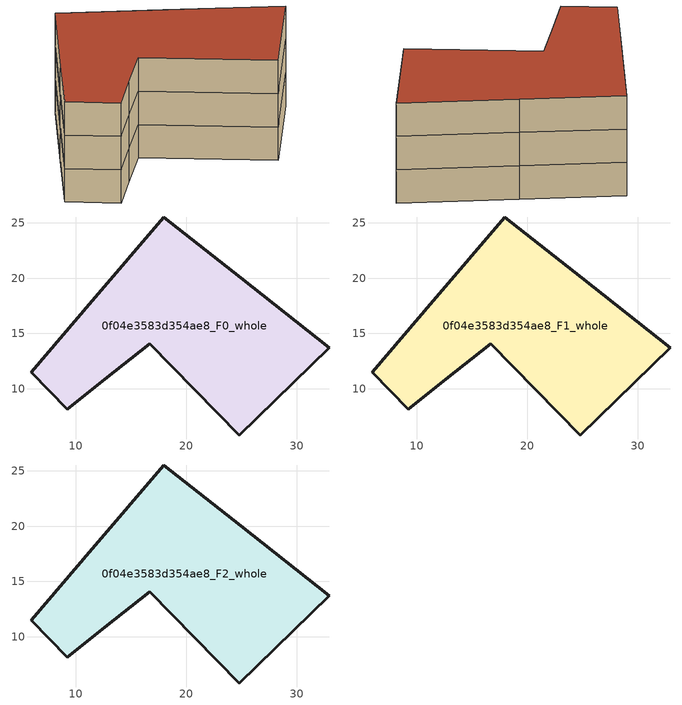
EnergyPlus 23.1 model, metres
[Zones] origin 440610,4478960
0f04e3583d354ae8_F0_whole
 floor ground (EU_floor_Construction): 24.9,20.02 32.92,13.71 24.79,5.8 16.66,14.05 12.6,10.83 9.23,8.11 5.95,11.47 11.47,17.94 17.93,25.53 z0
 wall outside (EU_wall_Construction): 32.92,13.71 24.9,20.02 17.93,25.53 11.47,17.94 5.95,11.47 9.23,8.11 12.6,10.83 16.66,14.05 24.79,5.8 32.92,13.71 z0:3
0f04e3583d354ae8_F1_whole
 floor to 0f04e3583d354ae8_F0_whole (EU_floor_Construction): 24.9,20.02 32.92,13.71 24.79,5.8 16.66,14.05 12.6,10.83 9.23,8.11 5.95,11.47 11.47,17.94 17.93,25.53 z3
 wall outside (EU_wall_Construction): 32.92,13.71 24.9,20.02 17.93,25.53 11.47,17.94 5.95,11.47 9.23,8.11 12.6,10.83 16.66,14.05 24.79,5.8 32.92,13.71 z3:6
0f04e3583d354ae8_F2_whole
 floor to 0f04e3583d354ae8_F1_whole (EU_floor_Construction): 24.9,20.02 32.92,13.71 24.79,5.8 16.66,14.05 12.6,10.83 9.23,8.11 5.95,11.47 11.47,17.94 17.93,25.53 z6
 wall outside (EU_wall_Construction): 32.92,13.71 24.9,20.02 17.93,25.53 11.47,17.94 5.95,11.47 9.23,8.11 12.6,10.83 16.66,14.05 24.79,5.8 32.92,13.71 z6:9
 roof outside (EU_roof_Construction): 32.92,13.71 24.9,20.02 17.93,25.53 11.47,17.94 5.95,11.47 9.23,8.11 12.6,10.83 16.66,14.05 24.79,5.8 z9
[Building]
EU S2 Campaign: North Axis=0; Terrain=City; Solar Distribution=FullExterior
[Site:Location]
Madrid: Latitude=40.5; Longitude=-3.5; Time Zone=1; Elevation=609
[SizingPeriod:WeatherFileDays]
AnnualSizingPeriod: Begin Month=1; Begin Day of Month=1; End Month=12; End Day of Month=31; Day of Week for Start Day=Monday; Use Weather File Daylight Saving Period=No; Use Weather File Rain and Snow Indicators=No
[MATERIAL]
EU_InternalMass_Material: Roughness=MediumRough; Thickness=0.1; Conductivity=1; Density=1800; Specific Heat=900; Thermal Absorptance=0.9; Solar Absorptance=0.7; Visible Absorptance=0.7
[MATERIAL:NOMASS] Roughness=MediumRough; Thermal Absorptance=0.9; Solar Absorptance=0.7; Visible Absorptance=0.7
Name | Thermal Resistance
EU_wall_NoMass | 0.419739
EU_roof_NoMass | 0.352165
EU_floor_NoMass | 0.608284
[CONSTRUCTION]
EU_wall_Construction: EU_wall_NoMass
EU_roof_Construction: EU_roof_NoMass
EU_floor_Construction: EU_floor_NoMass
EU_InternalMass_Construction: EU_InternalMass_Material
[ZONE] Type=1; Multiplier=1; Ceiling Height=autocalculate; Volume=722.865; Floor Area=autocalculate; Part of Total Floor Area=Yes
0f04e3583d354ae8_F0_whole; 0f04e3583d354ae8_F1_whole; 0f04e3583d354ae8_F2_whole
[INTERNALMASS] Construction=EU_InternalMass_Construction; Surface Area=240.955
Name | Zone or ZoneList
0f04e3583d354ae8_F0_whole_EU_InternalMass | 0f04e3583d354ae8_F0_whole
0f04e3583d354ae8_F1_whole_EU_InternalMass | 0f04e3583d354ae8_F1_whole
0f04e3583d354ae8_F2_whole_EU_InternalMass | 0f04e3583d354ae8_F2_whole
[OTHEREQUIPMENT] Fuel Type=Electricity; Design Level Calculation Method=Watts/Area; Power per Zone Floor Area=1; Fraction Latent=0; Fraction Radiant=0; Fraction Lost=0; Carbon Dioxide Generation Rate=0; EndUse Subcategory=EU_Step8_InternalGains
Name | Zone or ZoneList or Space or SpaceList | Schedule
EU_Step8_InternalGain_0f04e3583d354ae8_F0_whole_f000 | 0f04e3583d354ae8_F0_whole | EU_Step8_GainSchedule_0f04e3583d354ae8_F0_whole_f000
EU_Step8_InternalGain_0f04e3583d354ae8_F1_whole_f000 | 0f04e3583d354ae8_F1_whole | EU_Step8_GainSchedule_0f04e3583d354ae8_F1_whole_f000
EU_Step8_InternalGain_0f04e3583d354ae8_F2_whole_f000 | 0f04e3583d354ae8_F2_whole | EU_Step8_GainSchedule_0f04e3583d354ae8_F2_whole_f000
[ZONEVENTILATION:DESIGNFLOWRATE] Schedule=EU_AlwaysOn; Design Flow Rate Calculation Method=AirChanges/Hour; Air Changes per Hour=0.703302; Ventilation Type=Natural; Fan Pressure Rise=0; Fan Total Efficiency=1; Constant Term Coefficient=1; Temperature Term Coefficient=0; Velocity Term Coefficient=0; Velocity Squared Term Coefficient=0; Minimum Indoor Temperature=-100; Maximum Indoor Temperature=100; Delta Temperature=-100; Minimum Outdoor Temperature=-100; Maximum Outdoor Temperature=100; Maximum Wind Speed=40
Name | Zone or ZoneList or Space or SpaceList
EU_ConstantAir_0f04e3583d354ae8_F0_whole | 0f04e3583d354ae8_F0_whole
EU_ConstantAir_0f04e3583d354ae8_F1_whole | 0f04e3583d354ae8_F1_whole
EU_ConstantAir_0f04e3583d354ae8_F2_whole | 0f04e3583d354ae8_F2_whole
[HVACTEMPLATE:THERMOSTAT] Constant Heating Setpoint=20; Constant Cooling Setpoint=50
EU_HeatOnly_0f04e3583d354ae8_F0_whole; EU_HeatOnly_0f04e3583d354ae8_F1_whole; EU_HeatOnly_0f04e3583d354ae8_F2_whole
[HVACTEMPLATE:ZONE:IDEALLOADSAIRSYSTEM] System Availability Schedule=EU_AlwaysOn; Maximum Heating Supply Air Temperature=50; Minimum Cooling Supply Air Temperature=13; Maximum Heating Supply Air Humidity Ratio=0.0156; Minimum Cooling Supply Air Humidity Ratio=0.0077; Heating Limit=NoLimit; Cooling Limit=NoLimit; Heating Availability Schedule=EU_AlwaysOn; Cooling Availability Schedule=EU_CoolingOff; Dehumidification Control Type=ConstantSensibleHeatRatio; Cooling Sensible Heat Ratio=0.7; Dehumidification Setpoint=60; Humidification Control Type=None; Humidification Setpoint=30; Outdoor Air Method=None; Outdoor Air Flow Rate per Person=0.00944; Outdoor Air Flow Rate per Zone Floor Area=0; Outdoor Air Flow Rate per Zone=0; Demand Controlled Ventilation Type=None; Outdoor Air Economizer Type=NoEconomizer; Heat Recovery Type=None; Sensible Heat Recovery Effectiveness=0.7; Latent Heat Recovery Effectiveness=0.65
Name | Template Thermostat
0f04e3583d354ae8_F0_whole | EU_HeatOnly_0f04e3583d354ae8_F0_whole
0f04e3583d354ae8_F1_whole | EU_HeatOnly_0f04e3583d354ae8_F1_whole
0f04e3583d354ae8_F2_whole | EU_HeatOnly_0f04e3583d354ae8_F2_whole
[SIZING:ZONE] Zone Cooling Design Supply Air Temperature Input Method=SupplyAirTemperature; Zone Cooling Design Supply Air Temperature=13; Zone Heating Design Supply Air Temperature Input Method=SupplyAirTemperature; Zone Heating Design Supply Air Temperature=50; Zone Cooling Design Supply Air Humidity Ratio=0.008; Zone Heating Design Supply Air Humidity Ratio=0.008; Cooling Design Air Flow Method=DesignDay; Cooling Design Air Flow Rate=0; Cooling Minimum Air Flow per Zone Floor Area=0.000762; Cooling Minimum Air Flow=0; Cooling Minimum Air Flow Fraction=0.2; Heating Design Air Flow Method=DesignDay; Heating Design Air Flow Rate=0; Heating Maximum Air Flow per Zone Floor Area=0.002032; Heating Maximum Air Flow=0.141576; Heating Maximum Air Flow Fraction=0.3; Account for Dedicated Outdoor Air System=No; Dedicated Outdoor Air System Control Strategy=NeutralSupplyAir; Dedicated Outdoor Air Low Setpoint Temperature for Design=autosize; Dedicated Outdoor Air High Setpoint Temperature for Design=autosize; Zone Load Sizing Method=Sensible Load Only No Latent Load; Zone Latent Cooling Design Supply Air Humidity Ratio Input Method=HumidityRatioDifference; Zone Cooling Design Supply Air Humidity Ratio Difference=0.005; Zone Latent Heating Design Supply Air Humidity Ratio Input Method=HumidityRatioDifference; Zone Humidification Design Supply Air Humidity Ratio Difference=0.005
0f04e3583d354ae8_F0_whole; 0f04e3583d354ae8_F1_whole; 0f04e3583d354ae8_F2_whole
[SCHEDULE:CONSTANT]
Name | Hourly Value
EU_AlwaysOn | 1
EU_CoolingOff | 0
[SCHEDULE:FILE] Column Number=1; Rows to Skip at Top=0; Number of Hours of Data=8760; Column Separator=Comma; Interpolate to Timestep=No; Minutes per Item=60; Adjust Schedule for Daylight Savings=Yes
Name | File
EU_Step8_GainSchedule_0f04e3583d354ae8_F0_whole_f000 | C:\Users\o_iseri\Desktop\OpenUBEM\openubem\outputs\eu_evidence\EU-11\ES-MAD-BERRUGUETE\idfs\0f04e3583d354ae8\0f04e3583d354ae8_F0_whole_f000_gain.csv
EU_Step8_GainSchedule_0f04e3583d354ae8_F1_whole_f000 | C:\Users\o_iseri\Desktop\OpenUBEM\openubem\outputs\eu_evidence\EU-11\ES-MAD-BERRUGUETE\idfs\0f04e3583d354ae8\0f04e3583d354ae8_F1_whole_f000_gain.csv
EU_Step8_GainSchedule_0f04e3583d354ae8_F2_whole_f000 | C:\Users\o_iseri\Desktop\OpenUBEM\openubem\outputs\eu_evidence\EU-11\ES-MAD-BERRUGUETE\idfs\0f04e3583d354ae8\0f04e3583d354ae8_F2_whole_f000_gain.csv
